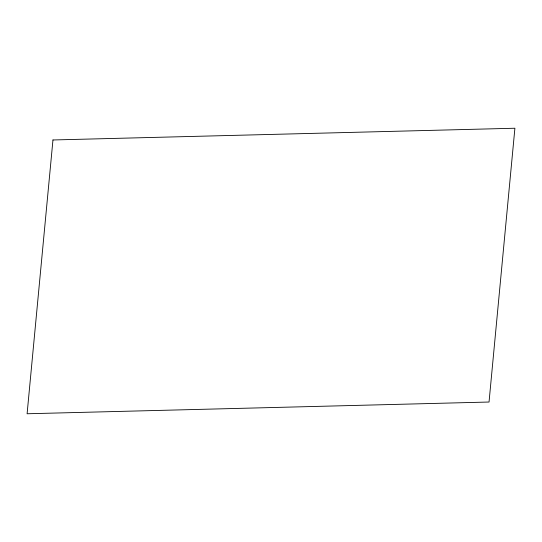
<?xml version="1.0" encoding="UTF-8"?>
<svg xmlns="http://www.w3.org/2000/svg" width="542" height="542" viewBox="0 0 542 542"><rect width="100%" height="100%" fill="white"/><g stroke="black" fill="none" stroke-linecap="round" stroke-linejoin="round"><path stroke-width="0.81" d="M52.96 139.971L27.1 413.763L489.04 402.028L514.9 128.237L52.96 139.971"/></g></svg>
